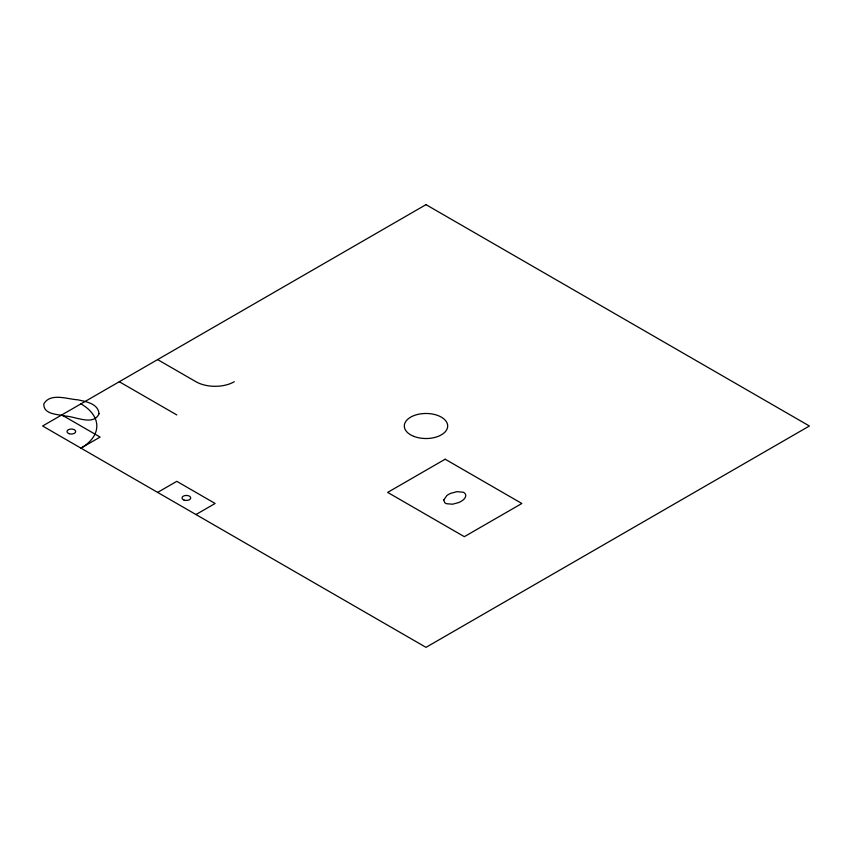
<?xml version="1.0" encoding="UTF-8"?>
<svg xmlns="http://www.w3.org/2000/svg" width="852" height="852" viewBox="0 0 852 852"><rect width="100%" height="100%" fill="white"/><g stroke="black" fill="none" stroke-linecap="round" stroke-linejoin="round"><path stroke-width="1.28" d="M157.62 492.403L176.79 481.337L215.13 503.479L195.96 514.544M157.62 359.597L195.96 381.728A27.115 15.655 0 0 0 234.3 381.728M119.28 381.728L176.79 414.935M61.77 414.935L100.11 437.065L80.94 448.131A54.219 31.3 0 0 0 80.94 403.869M443.711 500.071L444.776 502.691A5.826 3.365 0 0 0 446.523 503.702L452.582 504.203L458.791 502.531A19.34 11.172 0 0 0 462.7 500.273C464.851 498.846 467.194 495.385 464.734 493.191A5.826 3.365 0 0 0 462.987 492.179L456.928 491.679L450.719 493.351A19.34 11.172 0 0 0 446.81 495.608L443.711 500.071M99.002 413.784C93.571 426.32 75.029 416.223 64.965 416.042C57.648 414.093 43.484 414.679 43.793 404.008C50.13 392.484 67.265 399.141 77.745 399.812C85.764 401.526 98.289 403.55 99.002 413.784M426 204.65L42.6 426L426 647.35L809.4 426L426 204.65M445.17 459.207L387.66 492.403L464.34 536.675L521.85 503.479L445.17 459.207M413.848 436.373A21.683 12.524 0 0 0 447.63 426.895A21.683 12.524 0 0 0 416.522 414.732A21.683 12.524 0 0 0 413.848 436.373M183.947 500.017A4.335 2.503 0 0 0 190.699 498.122A4.335 2.503 0 0 0 184.479 495.683A4.335 2.503 0 0 0 183.947 500.017M69.182 433.7A4.335 2.503 0 0 0 75.69 431.538A4.335 2.503 0 0 0 69.182 429.365A4.335 2.503 0 0 0 69.182 433.7"/></g></svg>
